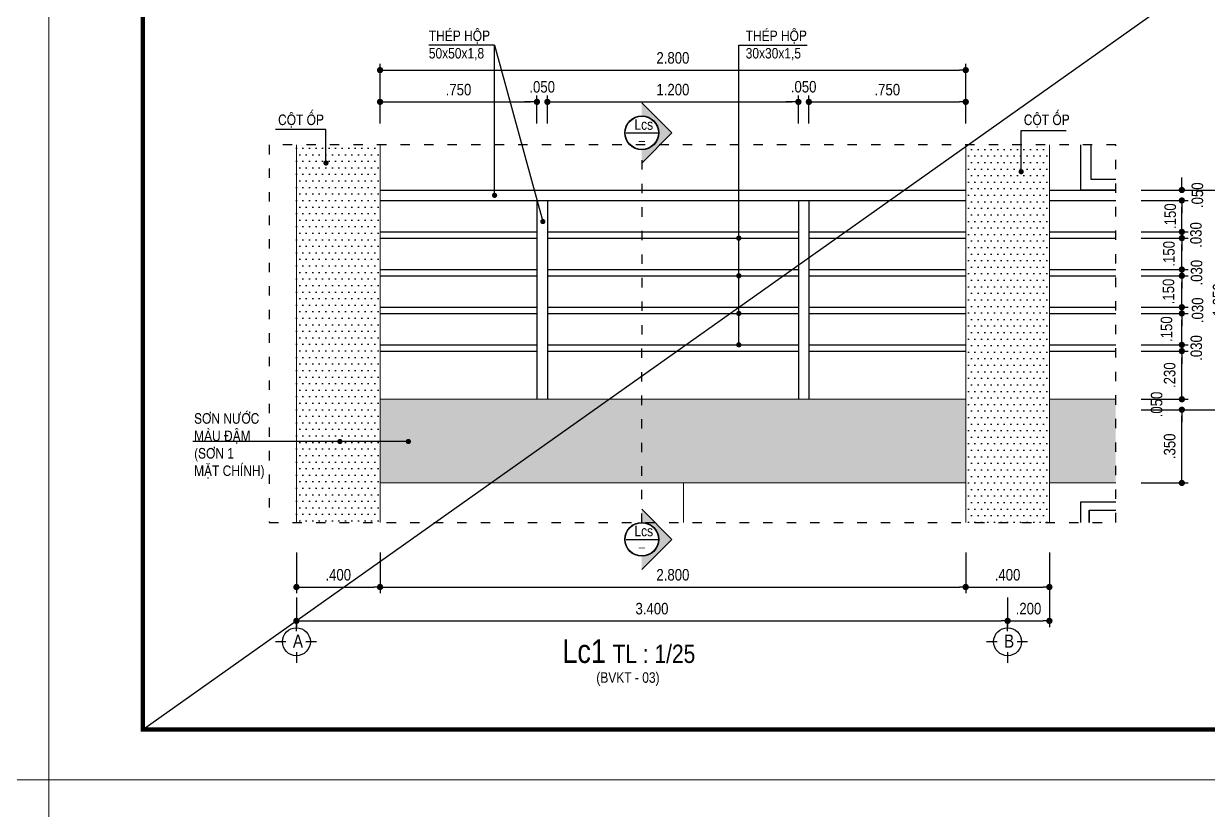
# Model space of a CAD drawing. Header units: millimetres. Extents: x 120 to 288, y 58 to 216.
# Drawn here: x 245.27 to 267.92, y 87.16 to 102.2 of the extents above; entities that cross this region are included whole.
import ezdxf

# ---------------------------------------------------------------- set-up
doc = ezdxf.new("R2010")
doc.units = ezdxf.units.MM
doc.header["$LTSCALE"] = 0.3
doc.header["$MEASUREMENT"] = 0
doc.linetypes.add('ACAD_ISO03W100', pattern=[30, 12, -18])
doc.layers.get('0').update_dxf_attribs({"linetype": 'CONTINUOUS', "lineweight": 13})
doc.layers.get('DEFPOINTS').update_dxf_attribs({"linetype": 'CONTINUOUS', "lineweight": 13})
for name, color, linetype in [('CHU', 3, 'CONTINUOUS'), ('HACTH', 8, 'CONTINUOUS'), ('LAYER 1', 1, 'CONTINUOUS'), ('LAYER 7', 7, 'CONTINUOUS'), ('LAYER1', 1, 'CONTINUOUS'), ('LAYER5', 5, 'CONTINUOUS'), ('LAYER7', 7, 'CONTINUOUS'), ('THAY', 4, 'CONTINUOUS')]:
    doc.layers.add(name, color=color, linetype=linetype)
doc.layers.add('Layer6', color=7, linetype='CONTINUOUS', true_color=0xffe8a3)
doc.styles.add('HELVE-KT', font='vhelvcn.TTF')
doc.dimstyles.new('1-25', dxfattribs={"dimtxt": 0.22, "dimasz": 0.12, "dimexe": 0.12, "dimexo": 0.2, "dimgap": 0.12, "dimtad": 1, "dimdec": 3, "dimlfac": 0.25, "dimzin": 4, "dimdsep": 46, "dimtxsty": 'HELVE-KT', "dimblk1": 'DOT', "dimblk2": 'DOT', "dimsah": 1, "dimcen": 0.18, "dimadec": 3, "dimazin": 0, "dimtfac": 1, "dimtdec": 3, "dimtofl": 0, "dimtmove": 2, "dimatfit": 3, "dimldrblk": 'DOT', "dimfxl": 0, "dimtolj": 1, "dimtzin": 4, "dimarcsym": 0})
pattern_1 = [(0, (487783.45961, -1363276.07608), (0.0625, 0.125), [0, -0.125])]

# ---------------------------------------------------------------- blocks, each defined once
blk = doc.blocks.new('_DOT')
at = {"color": 0, "linetype": 'ByBlock'}
blk.add_line((-0.5, 0), (-1, 0), dxfattribs=at)
at = {"color": 0, "linetype": 'ByBlock', "const_width": 0.5}
blk.add_lwpolyline([(-0.25, 0, 1), (0.25, 0, 1)], format="xyb", close=True, dxfattribs=at)
blk = doc.blocks.new('*D578')
at = {"layer": 'DEFPOINTS', "color": 0, "lineweight": -2, "ltscale": 5}
for p in [(250.484, 91.433), (264.084, 91.433), (264.084, 90.786)]:
    blk.add_point(p, dxfattribs=at)
at = {"layer": 'LAYER 1', "color": 0, "lineweight": -2, "ltscale": 5}
for p, q in [((250.484, 91.233), (250.484, 90.666)), ((264.084, 91.233), (264.084, 90.666)), ((250.604, 90.786), (263.964, 90.786))]:
    blk.add_line(p, q, dxfattribs=at)
at = {"layer": 'LAYER 1', "color": 0, "lineweight": -2, "ltscale": 5, "xscale": 0.12, "yscale": 0.12, "zscale": 0.12, "rotation": 180}
blk.add_blockref('_DOT', (250.484, 90.786), dxfattribs=at)
at = {"layer": 'LAYER 1', "color": 0, "lineweight": -2, "ltscale": 5, "xscale": 0.12, "yscale": 0.12, "zscale": 0.12}
blk.add_blockref('_DOT', (264.084, 90.786), dxfattribs=at)
at = {"layer": 'LAYER 1', "color": 0, "ltscale": 5, "insert": (257.284, 91.019), "char_height": 0.22, "attachment_point": 5, "style": 'HELVE-KT'}
blk.add_mtext('\\A1;3.400', dxfattribs=at)
blk = doc.blocks.new('*D579')
at = {"layer": 'DEFPOINTS', "color": 0, "lineweight": -2, "ltscale": 0.08}
for p in [(250.484, 92.294), (252.084, 92.294), (252.084, 91.433)]:
    blk.add_point(p, dxfattribs=at)
at = {"layer": 'LAYER 1', "color": 0, "lineweight": -2, "ltscale": 0.08}
for p, q in [((250.484, 92.094), (250.484, 91.313)), ((252.084, 92.094), (252.084, 91.313)), ((250.604, 91.433), (251.964, 91.433))]:
    blk.add_line(p, q, dxfattribs=at)
at = {"layer": 'LAYER 1', "color": 0, "lineweight": -2, "ltscale": 0.08, "xscale": 0.12, "yscale": 0.12, "zscale": 0.12, "rotation": 180}
blk.add_blockref('_DOT', (250.484, 91.433), dxfattribs=at)
at = {"layer": 'LAYER 1', "color": 0, "lineweight": -2, "ltscale": 0.08, "xscale": 0.12, "yscale": 0.12, "zscale": 0.12}
blk.add_blockref('_DOT', (252.084, 91.433), dxfattribs=at)
at = {"layer": 'LAYER 1', "color": 0, "lineweight": -2, "ltscale": 0.08, "insert": (251.284, 91.666), "char_height": 0.22, "attachment_point": 5, "style": 'HELVE-KT'}
blk.add_mtext('\\A1;.400', dxfattribs=at)
blk = doc.blocks.new('*D580')
at = {"layer": 'DEFPOINTS', "color": 0, "lineweight": -2, "ltscale": 0.08}
for p in [(252.084, 92.294), (263.284, 92.294), (263.284, 91.433)]:
    blk.add_point(p, dxfattribs=at)
at = {"layer": 'LAYER 1', "color": 0, "lineweight": -2, "ltscale": 0.08}
for p, q in [((252.084, 92.094), (252.084, 91.313)), ((263.284, 92.094), (263.284, 91.313)), ((252.204, 91.433), (263.164, 91.433))]:
    blk.add_line(p, q, dxfattribs=at)
at = {"layer": 'LAYER 1', "color": 0, "lineweight": -2, "ltscale": 0.08, "xscale": 0.12, "yscale": 0.12, "zscale": 0.12, "rotation": 180}
blk.add_blockref('_DOT', (252.084, 91.433), dxfattribs=at)
at = {"layer": 'LAYER 1', "color": 0, "lineweight": -2, "ltscale": 0.08, "xscale": 0.12, "yscale": 0.12, "zscale": 0.12}
blk.add_blockref('_DOT', (263.284, 91.433), dxfattribs=at)
at = {"layer": 'LAYER 1', "color": 0, "lineweight": -2, "ltscale": 0.08, "insert": (257.684, 91.666), "char_height": 0.22, "attachment_point": 5, "style": 'HELVE-KT'}
blk.add_mtext('\\A1;2.800', dxfattribs=at)
blk = doc.blocks.new('*D581')
at = {"layer": 'DEFPOINTS', "color": 0, "lineweight": -2, "ltscale": 0.08}
for p in [(263.284, 92.294), (264.884, 92.294), (264.884, 91.433)]:
    blk.add_point(p, dxfattribs=at)
at = {"layer": 'LAYER 1', "color": 0, "lineweight": -2, "ltscale": 0.08}
for p, q in [((263.284, 92.094), (263.284, 91.313)), ((264.884, 92.094), (264.884, 91.313)), ((263.404, 91.433), (264.764, 91.433))]:
    blk.add_line(p, q, dxfattribs=at)
at = {"layer": 'LAYER 1', "color": 0, "lineweight": -2, "ltscale": 0.08, "xscale": 0.12, "yscale": 0.12, "zscale": 0.12, "rotation": 180}
blk.add_blockref('_DOT', (263.284, 91.433), dxfattribs=at)
at = {"layer": 'LAYER 1', "color": 0, "lineweight": -2, "ltscale": 0.08, "xscale": 0.12, "yscale": 0.12, "zscale": 0.12}
blk.add_blockref('_DOT', (264.884, 91.433), dxfattribs=at)
at = {"layer": 'LAYER 1', "color": 0, "lineweight": -2, "ltscale": 0.08, "insert": (264.084, 91.666), "char_height": 0.22, "attachment_point": 5, "style": 'HELVE-KT'}
blk.add_mtext('\\A1;.400', dxfattribs=at)
blk = doc.blocks.new('*D582')
at = {"layer": 'DEFPOINTS', "color": 0, "lineweight": -2, "ltscale": 0.08}
for p in [(264.884, 91.559), (264.084, 91.433), (264.884, 90.786)]:
    blk.add_point(p, dxfattribs=at)
at = {"layer": 'LAYER 1', "color": 0, "lineweight": -2, "ltscale": 0.08}
for p, q in [((264.884, 91.359), (264.884, 90.666)), ((264.084, 91.233), (264.084, 90.666)), ((264.204, 90.786), (264.764, 90.786))]:
    blk.add_line(p, q, dxfattribs=at)
at = {"layer": 'LAYER 1', "color": 0, "lineweight": -2, "ltscale": 0.08, "xscale": 0.12, "yscale": 0.12, "zscale": 0.12, "rotation": 180}
blk.add_blockref('_DOT', (264.084, 90.786), dxfattribs=at)
at = {"layer": 'LAYER 1', "color": 0, "lineweight": -2, "ltscale": 0.08, "xscale": 0.12, "yscale": 0.12, "zscale": 0.12}
blk.add_blockref('_DOT', (264.884, 90.786), dxfattribs=at)
at = {"layer": 'LAYER 1', "color": 0, "lineweight": -2, "ltscale": 0.08, "insert": (264.484, 91.019), "char_height": 0.22, "attachment_point": 5, "style": 'HELVE-KT'}
blk.add_mtext('\\A1;.200', dxfattribs=at)
blk = doc.blocks.new('*D583')
at = {"layer": 'DEFPOINTS', "color": 0, "lineweight": -2, "ltscale": 0.08}
for p in [(255.084, 100.708), (252.084, 100.093), (255.084, 100.093)]:
    blk.add_point(p, dxfattribs=at)
at = {"layer": 'LAYER 1', "color": 0, "lineweight": -2, "ltscale": 0.08}
for p, q in [((252.084, 100.293), (252.084, 100.828)), ((255.084, 100.293), (255.084, 100.828)), ((252.204, 100.708), (254.964, 100.708))]:
    blk.add_line(p, q, dxfattribs=at)
at = {"layer": 'LAYER 1', "color": 0, "lineweight": -2, "ltscale": 0.08, "xscale": 0.12, "yscale": 0.12, "zscale": 0.12, "rotation": 180}
blk.add_blockref('_DOT', (252.084, 100.708), dxfattribs=at)
at = {"layer": 'LAYER 1', "color": 0, "lineweight": -2, "ltscale": 0.08, "xscale": 0.12, "yscale": 0.12, "zscale": 0.12}
blk.add_blockref('_DOT', (255.084, 100.708), dxfattribs=at)
at = {"layer": 'LAYER 1', "color": 0, "lineweight": -2, "ltscale": 0.08, "insert": (253.584, 100.941), "char_height": 0.22, "attachment_point": 5, "style": 'HELVE-KT'}
blk.add_mtext('\\A1;.750', dxfattribs=at)
blk = doc.blocks.new('*D584')
at = {"layer": 'DEFPOINTS', "color": 0, "lineweight": -2, "ltscale": 0.08}
for p in [(255.284, 100.708), (255.084, 100.093), (255.284, 100.093)]:
    blk.add_point(p, dxfattribs=at)
at = {"layer": 'LAYER 1', "color": 0, "lineweight": -2, "ltscale": 0.08}
for p, q in [((255.084, 100.293), (255.084, 100.828)), ((255.284, 100.293), (255.284, 100.828)), ((254.964, 100.708), (254.844, 100.708)), ((255.404, 100.708), (255.524, 100.708))]:
    blk.add_line(p, q, dxfattribs=at)
at = {"layer": 'LAYER 1', "color": 0, "lineweight": -2, "ltscale": 0.08, "xscale": 0.12, "yscale": 0.12, "zscale": 0.12}
blk.add_blockref('_DOT', (255.084, 100.708), dxfattribs=at)
at = {"layer": 'LAYER 1', "color": 0, "lineweight": -2, "ltscale": 0.08, "xscale": 0.12, "yscale": 0.12, "zscale": 0.12, "rotation": 180}
blk.add_blockref('_DOT', (255.284, 100.708), dxfattribs=at)
at = {"layer": 'LAYER 1', "color": 0, "lineweight": -2, "ltscale": 0.08, "insert": (255.184, 100.994), "char_height": 0.22, "attachment_point": 5, "style": 'HELVE-KT'}
blk.add_mtext('\\A1;.050', dxfattribs=at)
blk = doc.blocks.new('*D585')
at = {"layer": 'DEFPOINTS', "color": 0, "lineweight": -2, "ltscale": 0.08}
for p in [(260.084, 100.708), (255.284, 100.093), (260.084, 100.093)]:
    blk.add_point(p, dxfattribs=at)
at = {"layer": 'LAYER 1', "color": 0, "lineweight": -2, "ltscale": 0.08}
for p, q in [((255.284, 100.293), (255.284, 100.828)), ((260.084, 100.293), (260.084, 100.828)), ((255.404, 100.708), (259.964, 100.708))]:
    blk.add_line(p, q, dxfattribs=at)
at = {"layer": 'LAYER 1', "color": 0, "lineweight": -2, "ltscale": 0.08, "xscale": 0.12, "yscale": 0.12, "zscale": 0.12, "rotation": 180}
blk.add_blockref('_DOT', (255.284, 100.708), dxfattribs=at)
at = {"layer": 'LAYER 1', "color": 0, "lineweight": -2, "ltscale": 0.08, "xscale": 0.12, "yscale": 0.12, "zscale": 0.12}
blk.add_blockref('_DOT', (260.084, 100.708), dxfattribs=at)
at = {"layer": 'LAYER 1', "color": 0, "lineweight": -2, "ltscale": 0.08, "insert": (257.684, 100.941), "char_height": 0.22, "attachment_point": 5, "style": 'HELVE-KT'}
blk.add_mtext('\\A1;1.200', dxfattribs=at)
blk = doc.blocks.new('*D586')
at = {"layer": 'DEFPOINTS', "color": 0, "lineweight": -2, "ltscale": 0.08}
for p in [(260.284, 100.708), (260.084, 100.093), (260.284, 100.093)]:
    blk.add_point(p, dxfattribs=at)
at = {"layer": 'LAYER 1', "color": 0, "lineweight": -2, "ltscale": 0.08}
for p, q in [((260.084, 100.293), (260.084, 100.828)), ((260.284, 100.293), (260.284, 100.828)), ((259.964, 100.708), (259.844, 100.708)), ((260.404, 100.708), (260.524, 100.708))]:
    blk.add_line(p, q, dxfattribs=at)
at = {"layer": 'LAYER 1', "color": 0, "lineweight": -2, "ltscale": 0.08, "xscale": 0.12, "yscale": 0.12, "zscale": 0.12}
blk.add_blockref('_DOT', (260.084, 100.708), dxfattribs=at)
at = {"layer": 'LAYER 1', "color": 0, "lineweight": -2, "ltscale": 0.08, "xscale": 0.12, "yscale": 0.12, "zscale": 0.12, "rotation": 180}
blk.add_blockref('_DOT', (260.284, 100.708), dxfattribs=at)
at = {"layer": 'LAYER 1', "color": 0, "lineweight": -2, "ltscale": 0.08, "insert": (260.184, 100.996), "char_height": 0.22, "attachment_point": 5, "style": 'HELVE-KT'}
blk.add_mtext('\\A1;.050', dxfattribs=at)
blk = doc.blocks.new('*D587')
at = {"layer": 'DEFPOINTS', "color": 0, "lineweight": -2, "ltscale": 0.08}
for p in [(263.284, 100.708), (260.284, 100.093), (263.284, 100.093)]:
    blk.add_point(p, dxfattribs=at)
at = {"layer": 'LAYER 1', "color": 0, "lineweight": -2, "ltscale": 0.08}
for p, q in [((260.284, 100.293), (260.284, 100.828)), ((263.284, 100.293), (263.284, 100.828)), ((260.404, 100.708), (263.164, 100.708))]:
    blk.add_line(p, q, dxfattribs=at)
at = {"layer": 'LAYER 1', "color": 0, "lineweight": -2, "ltscale": 0.08, "xscale": 0.12, "yscale": 0.12, "zscale": 0.12, "rotation": 180}
blk.add_blockref('_DOT', (260.284, 100.708), dxfattribs=at)
at = {"layer": 'LAYER 1', "color": 0, "lineweight": -2, "ltscale": 0.08, "xscale": 0.12, "yscale": 0.12, "zscale": 0.12}
blk.add_blockref('_DOT', (263.284, 100.708), dxfattribs=at)
at = {"layer": 'LAYER 1', "color": 0, "lineweight": -2, "ltscale": 0.08, "insert": (261.784, 100.941), "char_height": 0.22, "attachment_point": 5, "style": 'HELVE-KT'}
blk.add_mtext('\\A1;.750', dxfattribs=at)
blk = doc.blocks.new('*D588')
at = {"layer": 'DEFPOINTS', "color": 0, "lineweight": -2, "ltscale": 0.08}
for p in [(263.284, 101.315), (252.084, 100.093), (263.284, 100.093)]:
    blk.add_point(p, dxfattribs=at)
at = {"layer": 'LAYER 1', "color": 0, "lineweight": -2, "ltscale": 0.08}
for p, q in [((252.084, 100.293), (252.084, 101.435)), ((252.204, 101.315), (263.164, 101.315)), ((263.284, 100.293), (263.284, 101.435))]:
    blk.add_line(p, q, dxfattribs=at)
at = {"layer": 'LAYER 1', "color": 0, "lineweight": -2, "ltscale": 0.08, "xscale": 0.12, "yscale": 0.12, "zscale": 0.12, "rotation": 180}
blk.add_blockref('_DOT', (252.084, 101.315), dxfattribs=at)
at = {"layer": 'LAYER 1', "color": 0, "lineweight": -2, "ltscale": 0.08, "xscale": 0.12, "yscale": 0.12, "zscale": 0.12}
blk.add_blockref('_DOT', (263.284, 101.315), dxfattribs=at)
at = {"layer": 'LAYER 1', "color": 0, "lineweight": -2, "ltscale": 0.08, "insert": (257.684, 101.548), "char_height": 0.22, "attachment_point": 5, "style": 'HELVE-KT'}
blk.add_mtext('\\A1;2.800', dxfattribs=at)
blk = doc.blocks.new('*D589')
at = {"layer": 'DEFPOINTS', "color": 0, "lineweight": -2, "ltscale": 0.08}
for p in [(266.441, 94.823), (267.417, 94.823), (266.441, 93.423)]:
    blk.add_point(p, dxfattribs=at)
at = {"layer": 'LAYER 1', "color": 0, "lineweight": -2, "ltscale": 0.08}
for p, q in [((266.641, 94.823), (267.537, 94.823)), ((267.417, 93.543), (267.417, 94.703)), ((266.641, 93.423), (267.537, 93.423))]:
    blk.add_line(p, q, dxfattribs=at)
at = {"layer": 'LAYER 1', "color": 0, "lineweight": -2, "ltscale": 0.08, "xscale": 0.12, "yscale": 0.12, "zscale": 0.12}
for p, rotation in [((267.417, 94.823), 90), ((267.417, 93.423), 270)]:
    blk.add_blockref('_DOT', p, dxfattribs=dict(at, rotation=rotation))
at = {"layer": 'LAYER 1', "color": 0, "lineweight": -2, "ltscale": 0.08, "insert": (267.185, 94.123), "char_height": 0.22, "attachment_point": 5, "rotation": 90, "style": 'HELVE-KT'}
blk.add_mtext('\\A1;.350', dxfattribs=at)
blk = doc.blocks.new('*D590')
at = {"layer": 'DEFPOINTS', "color": 0, "lineweight": -2, "ltscale": 0.08}
for p in [(266.441, 95.943), (267.417, 95.943), (266.441, 95.023)]:
    blk.add_point(p, dxfattribs=at)
at = {"layer": 'LAYER 1', "color": 0, "lineweight": -2, "ltscale": 0.08}
for p, q in [((266.641, 95.943), (267.537, 95.943)), ((267.417, 95.143), (267.417, 95.823)), ((266.641, 95.023), (267.537, 95.023))]:
    blk.add_line(p, q, dxfattribs=at)
at = {"layer": 'LAYER 1', "color": 0, "lineweight": -2, "ltscale": 0.08, "xscale": 0.12, "yscale": 0.12, "zscale": 0.12}
for p, rotation in [((267.417, 95.943), 90), ((267.417, 95.023), 270)]:
    blk.add_blockref('_DOT', p, dxfattribs=dict(at, rotation=rotation))
at = {"layer": 'LAYER 1', "color": 0, "lineweight": -2, "ltscale": 0.08, "insert": (267.185, 95.483), "char_height": 0.22, "attachment_point": 5, "rotation": 90, "style": 'HELVE-KT'}
blk.add_mtext('\\A1;.230', dxfattribs=at)
blk = doc.blocks.new('*D591')
at = {"layer": 'DEFPOINTS', "color": 0, "lineweight": -2, "ltscale": 0.08}
for p in [(266.441, 96.063), (267.417, 96.063), (266.441, 95.943)]:
    blk.add_point(p, dxfattribs=at)
at = {"layer": 'LAYER 1', "color": 0, "lineweight": -2, "ltscale": 0.08}
for p, q in [((267.417, 96.183), (267.417, 96.303)), ((266.641, 96.063), (267.537, 96.063)), ((266.641, 95.943), (267.537, 95.943)), ((267.417, 95.823), (267.417, 95.703))]:
    blk.add_line(p, q, dxfattribs=at)
at = {"layer": 'LAYER 1', "color": 0, "lineweight": -2, "ltscale": 0.08, "xscale": 0.12, "yscale": 0.12, "zscale": 0.12}
for p, rotation in [((267.417, 96.063), 270), ((267.417, 95.943), 90)]:
    blk.add_blockref('_DOT', p, dxfattribs=dict(at, rotation=rotation))
at = {"layer": 'LAYER 1', "color": 0, "lineweight": -2, "ltscale": 0.08, "insert": (267.694, 96.003), "char_height": 0.22, "attachment_point": 5, "rotation": 90, "style": 'HELVE-KT'}
blk.add_mtext('\\A1;.030', dxfattribs=at)
blk = doc.blocks.new('*D592')
at = {"layer": 'DEFPOINTS', "color": 0, "lineweight": -2, "ltscale": 0.08}
for p in [(266.441, 96.663), (267.417, 96.663), (266.441, 96.063)]:
    blk.add_point(p, dxfattribs=at)
at = {"layer": 'LAYER 1', "color": 0, "lineweight": -2, "ltscale": 0.08}
for p, q in [((266.641, 96.663), (267.537, 96.663)), ((267.417, 96.183), (267.417, 96.543)), ((266.641, 96.063), (267.537, 96.063))]:
    blk.add_line(p, q, dxfattribs=at)
at = {"layer": 'LAYER 1', "color": 0, "lineweight": -2, "ltscale": 0.08, "xscale": 0.12, "yscale": 0.12, "zscale": 0.12}
for p, rotation in [((267.417, 96.663), 90), ((267.417, 96.063), 270)]:
    blk.add_blockref('_DOT', p, dxfattribs=dict(at, rotation=rotation))
at = {"layer": 'LAYER 1', "color": 0, "lineweight": -2, "ltscale": 0.08, "insert": (267.125, 96.363), "char_height": 0.22, "attachment_point": 5, "rotation": 90, "style": 'HELVE-KT'}
blk.add_mtext('\\A1;.150', dxfattribs=at)
blk = doc.blocks.new('*D593')
at = {"layer": 'DEFPOINTS', "color": 0, "lineweight": -2, "ltscale": 0.08}
for p in [(266.441, 96.783), (267.417, 96.783), (266.441, 96.663)]:
    blk.add_point(p, dxfattribs=at)
at = {"layer": 'LAYER 1', "color": 0, "lineweight": -2, "ltscale": 0.08}
for p, q in [((267.417, 96.903), (267.417, 97.023)), ((266.641, 96.783), (267.537, 96.783)), ((266.641, 96.663), (267.537, 96.663)), ((267.417, 96.543), (267.417, 96.423))]:
    blk.add_line(p, q, dxfattribs=at)
at = {"layer": 'LAYER 1', "color": 0, "lineweight": -2, "ltscale": 0.08, "xscale": 0.12, "yscale": 0.12, "zscale": 0.12}
for p, rotation in [((267.417, 96.783), 270), ((267.417, 96.663), 90)]:
    blk.add_blockref('_DOT', p, dxfattribs=dict(at, rotation=rotation))
at = {"layer": 'LAYER 1', "color": 0, "lineweight": -2, "ltscale": 0.08, "insert": (267.719, 96.723), "char_height": 0.22, "attachment_point": 5, "rotation": 90, "style": 'HELVE-KT'}
blk.add_mtext('\\A1;.030', dxfattribs=at)
blk = doc.blocks.new('*D594')
at = {"layer": 'DEFPOINTS', "color": 0, "lineweight": -2, "ltscale": 0.08}
for p in [(266.441, 97.383), (267.417, 97.383), (266.441, 96.783)]:
    blk.add_point(p, dxfattribs=at)
at = {"layer": 'LAYER 1', "color": 0, "lineweight": -2, "ltscale": 0.08}
for p, q in [((266.641, 97.383), (267.537, 97.383)), ((267.417, 96.903), (267.417, 97.263)), ((266.641, 96.783), (267.537, 96.783))]:
    blk.add_line(p, q, dxfattribs=at)
at = {"layer": 'LAYER 1', "color": 0, "lineweight": -2, "ltscale": 0.08, "xscale": 0.12, "yscale": 0.12, "zscale": 0.12}
for p, rotation in [((267.417, 97.383), 90), ((267.417, 96.783), 270)]:
    blk.add_blockref('_DOT', p, dxfattribs=dict(at, rotation=rotation))
at = {"layer": 'LAYER 1', "color": 0, "lineweight": -2, "ltscale": 0.08, "insert": (267.162, 97.083), "char_height": 0.22, "attachment_point": 5, "rotation": 90, "style": 'HELVE-KT'}
blk.add_mtext('\\A1;.150', dxfattribs=at)
blk = doc.blocks.new('*D595')
at = {"layer": 'DEFPOINTS', "color": 0, "lineweight": -2, "ltscale": 0.08}
for p in [(266.441, 97.503), (267.417, 97.503), (266.441, 97.383)]:
    blk.add_point(p, dxfattribs=at)
at = {"layer": 'LAYER 1', "color": 0, "lineweight": -2, "ltscale": 0.08}
for p, q in [((267.417, 97.623), (267.417, 97.743)), ((266.641, 97.503), (267.537, 97.503)), ((266.641, 97.383), (267.537, 97.383)), ((267.417, 97.263), (267.417, 97.143))]:
    blk.add_line(p, q, dxfattribs=at)
at = {"layer": 'LAYER 1', "color": 0, "lineweight": -2, "ltscale": 0.08, "xscale": 0.12, "yscale": 0.12, "zscale": 0.12}
for p, rotation in [((267.417, 97.503), 270), ((267.417, 97.383), 90)]:
    blk.add_blockref('_DOT', p, dxfattribs=dict(at, rotation=rotation))
at = {"layer": 'LAYER 1', "color": 0, "lineweight": -2, "ltscale": 0.08, "insert": (267.7, 97.443), "char_height": 0.22, "attachment_point": 5, "rotation": 90, "style": 'HELVE-KT'}
blk.add_mtext('\\A1;.030', dxfattribs=at)
blk = doc.blocks.new('*D596')
at = {"layer": 'DEFPOINTS', "color": 0, "lineweight": -2, "ltscale": 0.08}
for p in [(266.441, 98.103), (267.417, 98.103), (266.441, 97.503)]:
    blk.add_point(p, dxfattribs=at)
at = {"layer": 'LAYER 1', "color": 0, "lineweight": -2, "ltscale": 0.08}
for p, q in [((266.641, 98.103), (267.537, 98.103)), ((267.417, 97.623), (267.417, 97.983)), ((266.641, 97.503), (267.537, 97.503))]:
    blk.add_line(p, q, dxfattribs=at)
at = {"layer": 'LAYER 1', "color": 0, "lineweight": -2, "ltscale": 0.08, "xscale": 0.12, "yscale": 0.12, "zscale": 0.12}
for p, rotation in [((267.417, 98.103), 90), ((267.417, 97.503), 270)]:
    blk.add_blockref('_DOT', p, dxfattribs=dict(at, rotation=rotation))
at = {"layer": 'LAYER 1', "color": 0, "lineweight": -2, "ltscale": 0.08, "insert": (267.171, 97.803), "char_height": 0.22, "attachment_point": 5, "rotation": 90, "style": 'HELVE-KT'}
blk.add_mtext('\\A1;.150', dxfattribs=at)
blk = doc.blocks.new('*D597')
at = {"layer": 'DEFPOINTS', "color": 0, "lineweight": -2, "ltscale": 0.08}
for p in [(266.441, 98.223), (266.441, 98.103), (267.417, 98.223)]:
    blk.add_point(p, dxfattribs=at)
at = {"layer": 'LAYER 1', "color": 0, "lineweight": -2, "ltscale": 0.08}
for p, q in [((267.417, 98.343), (267.417, 98.463)), ((266.641, 98.223), (267.537, 98.223)), ((266.641, 98.103), (267.537, 98.103)), ((267.417, 97.983), (267.417, 97.863))]:
    blk.add_line(p, q, dxfattribs=at)
at = {"layer": 'LAYER 1', "color": 0, "lineweight": -2, "ltscale": 0.08, "xscale": 0.12, "yscale": 0.12, "zscale": 0.12}
for p, rotation in [((267.417, 98.223), 270), ((267.417, 98.103), 90)]:
    blk.add_blockref('_DOT', p, dxfattribs=dict(at, rotation=rotation))
at = {"layer": 'LAYER 1', "color": 0, "lineweight": -2, "ltscale": 0.08, "insert": (267.687, 98.163), "char_height": 0.22, "attachment_point": 5, "rotation": 90, "style": 'HELVE-KT'}
blk.add_mtext('\\A1;.030', dxfattribs=at)
blk = doc.blocks.new('*D598')
at = {"layer": 'DEFPOINTS', "color": 0, "lineweight": -2, "ltscale": 0.08}
for p in [(266.441, 98.823), (267.417, 98.823), (266.441, 98.223)]:
    blk.add_point(p, dxfattribs=at)
at = {"layer": 'LAYER 1', "color": 0, "lineweight": -2, "ltscale": 0.08}
for p, q in [((266.641, 98.823), (267.537, 98.823)), ((267.417, 98.343), (267.417, 98.703)), ((266.641, 98.223), (267.537, 98.223))]:
    blk.add_line(p, q, dxfattribs=at)
at = {"layer": 'LAYER 1', "color": 0, "lineweight": -2, "ltscale": 0.08, "xscale": 0.12, "yscale": 0.12, "zscale": 0.12}
for p, rotation in [((267.417, 98.823), 90), ((267.417, 98.223), 270)]:
    blk.add_blockref('_DOT', p, dxfattribs=dict(at, rotation=rotation))
at = {"layer": 'LAYER 1', "color": 0, "lineweight": -2, "ltscale": 0.08, "insert": (267.196, 98.523), "char_height": 0.22, "attachment_point": 5, "rotation": 90, "style": 'HELVE-KT'}
blk.add_mtext('\\A1;.150', dxfattribs=at)
blk = doc.blocks.new('*D599')
at = {"layer": 'DEFPOINTS', "color": 0, "lineweight": -2, "ltscale": 0.08}
for p in [(266.441, 99.023), (267.417, 99.023), (266.441, 98.823)]:
    blk.add_point(p, dxfattribs=at)
at = {"layer": 'LAYER 1', "color": 0, "lineweight": -2, "ltscale": 0.08}
for p, q in [((267.417, 99.143), (267.417, 99.263)), ((266.641, 99.023), (267.537, 99.023)), ((266.641, 98.823), (267.537, 98.823)), ((267.417, 98.703), (267.417, 98.583))]:
    blk.add_line(p, q, dxfattribs=at)
at = {"layer": 'LAYER 1', "color": 0, "lineweight": -2, "ltscale": 0.08, "xscale": 0.12, "yscale": 0.12, "zscale": 0.12}
for p, rotation in [((267.417, 99.023), 270), ((267.417, 98.823), 90)]:
    blk.add_blockref('_DOT', p, dxfattribs=dict(at, rotation=rotation))
at = {"layer": 'LAYER 1', "color": 0, "lineweight": -2, "ltscale": 0.08, "insert": (267.715, 98.923), "char_height": 0.22, "attachment_point": 5, "rotation": 90, "style": 'HELVE-KT'}
blk.add_mtext('\\A1;.050', dxfattribs=at)
blk = doc.blocks.new('*D600')
at = {"layer": 'DEFPOINTS', "color": 0, "lineweight": -2, "ltscale": 0.08}
for p in [(266.441, 99.023), (268.353, 99.023), (266.441, 94.823)]:
    blk.add_point(p, dxfattribs=at)
at = {"layer": 'LAYER 1', "color": 0, "lineweight": -2, "ltscale": 0.08}
for p, q in [((266.641, 99.023), (268.473, 99.023)), ((268.353, 94.943), (268.353, 98.903)), ((266.641, 94.823), (268.473, 94.823))]:
    blk.add_line(p, q, dxfattribs=at)
at = {"layer": 'LAYER 1', "color": 0, "lineweight": -2, "ltscale": 0.08, "xscale": 0.12, "yscale": 0.12, "zscale": 0.12}
for p, rotation in [((268.353, 99.023), 90), ((268.353, 94.823), 270)]:
    blk.add_blockref('_DOT', p, dxfattribs=dict(at, rotation=rotation))
at = {"layer": 'LAYER 1', "color": 0, "lineweight": -2, "ltscale": 0.08, "insert": (268.121, 96.923), "char_height": 0.22, "attachment_point": 5, "rotation": 90, "style": 'HELVE-KT'}
blk.add_mtext('\\A1;1.050', dxfattribs=at)
blk = doc.blocks.new('*D626')
at = {"layer": 'DEFPOINTS', "color": 0, "lineweight": -2, "ltscale": 0.08}
for p in [(266.441, 95.023), (267.417, 95.023), (266.441, 94.823)]:
    blk.add_point(p, dxfattribs=at)
at = {"layer": 'LAYER 1', "color": 0, "lineweight": -2, "ltscale": 0.08}
for p, q in [((267.417, 95.143), (267.417, 95.263)), ((266.641, 95.023), (267.537, 95.023)), ((266.641, 94.823), (267.537, 94.823)), ((267.417, 94.703), (267.417, 94.583))]:
    blk.add_line(p, q, dxfattribs=at)
at = {"layer": 'LAYER 1', "color": 0, "lineweight": -2, "ltscale": 0.08, "xscale": 0.12, "yscale": 0.12, "zscale": 0.12}
for p, rotation in [((267.417, 95.023), 270), ((267.417, 94.823), 90)]:
    blk.add_blockref('_DOT', p, dxfattribs=dict(at, rotation=rotation))
at = {"layer": 'LAYER 1', "color": 0, "lineweight": -2, "ltscale": 0.08, "insert": (266.935, 94.923), "char_height": 0.22, "attachment_point": 5, "rotation": 90, "style": 'HELVE-KT'}
blk.add_mtext('\\A1;.050', dxfattribs=at)

msp = doc.modelspace()

# ---------------------------------------------------------------- hatches: boundary and pattern name
at = {"layer": 'Layer6', "ltscale": 5}
h = msp.add_hatch(dxfattribs=at)
h.set_pattern_fill('DOTS', color=256, scale=2, style=0)
h.set_pattern_definition([(0, (250.48393, 78.82294), (0.0625, 0.125), [0, -0.125])])
h.paths.add_polyline_path([(250.48393, 92.66873), (252.08393, 92.66873), (252.08393, 99.88393), (250.48393, 99.88393)])
h = msp.add_hatch(dxfattribs=at)
h.set_pattern_fill('DOTS', color=256, scale=2, style=0)
h.set_pattern_definition(pattern_1)
h.paths.add_polyline_path([(264.88393, 99.88393), (263.28393, 99.88393), (263.28393, 92.66873), (264.88393, 92.66873)])
h = msp.add_hatch(dxfattribs=at)
h.set_pattern_fill('DOTS', color=256, scale=2, style=0)
h.set_pattern_definition(pattern_1)
h.paths.add_polyline_path([(263.28393, 93.42294), (263.28393, 95.02294), (252.08393, 95.02294), (252.08393, 93.42294)])
h.paths.add_polyline_path([(266.15448, 93.42294), (266.15448, 95.02294), (264.88393, 95.02294), (264.88393, 93.42294)])
at = {"layer": 'THAY', "linetype": 'Continuous', "ltscale": 1000}
for points in [[(257.08847, 99.53891), (257.08847, 99.79125, 1), (257.08847, 100.43973), (257.08847, 100.69206), (257.66504, 100.11549)], [(257.08847, 91.76791), (257.08847, 92.02025, 1), (257.08847, 92.66873), (257.08847, 92.92106), (257.66504, 92.34449)]]:
    msp.add_hatch(color=256, dxfattribs=at).paths.add_polyline_path(points)

# ---------------------------------------------------------------- linework, layer by layer
at = {"ltscale": 5}
for p, q in [((250.48393, 99.88393), (250.48393, 92.66873)), ((252.08393, 99.88393), (252.08393, 92.66873)), ((263.28393, 99.88393), (263.28393, 92.66873)), ((264.88393, 99.88393), (264.88393, 92.66873)), ((252.08393, 95.02294), (263.28393, 95.02294)), ((264.88393, 95.02294), (266.15448, 95.02294)), ((252.08393, 93.42294), (263.28393, 93.42294)), ((257.88393, 93.42294), (257.88393, 92.66873)), ((264.88393, 93.42294), (266.15448, 93.42294))]:
    msp.add_line(p, q, dxfattribs=at)
at = {"layer": 'CHU'}
for points in [[(250.48393, 90.58628), (250.48393, 90.78628)], [(264.08393, 90.58628), (264.08393, 90.78628)], [(250.28393, 90.38628), (250.08393, 90.38628)], [(250.48393, 90.18628), (250.48393, 89.98628)], [(250.86726, 90.38628), (250.66726, 90.38628)], [(263.88393, 90.38628), (263.68393, 90.38628)], [(264.08393, 90.18628), (264.08393, 89.98628)], [(264.46726, 90.38628), (264.26726, 90.38628)]]:
    msp.add_lwpolyline(points, dxfattribs=at)
for centre in [(250.48393, 90.38628), (264.08393, 90.38628)]:
    msp.add_circle(centre, 0.26667, dxfattribs=at)
at = {"layer": 'DEFPOINTS', "linetype": 'Continuous', "ltscale": 0.08}
for points in [[(203.74885, 87.74536), (245.74885, 87.74536), (245.74885, 117.44536), (203.74885, 117.44536)], [(245.74885, 87.74536), (287.74885, 87.74536), (287.74885, 117.44536), (245.74885, 117.44536)], [(203.74885, 58.04536), (245.74885, 58.04536), (245.74885, 87.74536), (203.74885, 87.74536)]]:
    msp.add_lwpolyline(points, close=True, dxfattribs=at)
at = {"layer": 'DEFPOINTS', "linetype": 'Continuous'}
msp.add_lwpolyline([(245.74885, 58.04536), (287.74885, 58.04536), (287.74885, 87.74536), (245.74885, 87.74536)], close=True, dxfattribs=at)
at = {"layer": 'HACTH', "lineweight": -2, "ltscale": 0.08}
for points in [[(254.27364, 98.92203), (254.27364, 101.79237), (253.01683, 101.79237)], [(254.27364, 101.79237), (255.19625, 98.4202)], [(258.94468, 96.06294), (258.94468, 101.79237), (260.25158, 101.79237)], [(251.05003, 99.53907), (251.05003, 100.17842), (250.08353, 100.17842)], [(264.34488, 99.37243), (264.34488, 100.1582), (265.20769, 100.1582)], [(252.62592, 94.21561), (248.50646, 94.21561)]]:
    msp.add_lwpolyline(points, dxfattribs=at)
at = {"layer": 'LAYER 1', "lineweight": -2, "ltscale": 0.08}
msp.add_lwpolyline([(247.54885, 88.70791), (286.74885, 116.48282)], dxfattribs=at)
at = {"layer": 'LAYER 1', "linetype": 'ACAD_ISO03W100', "ltscale": 0.05}
msp.add_lwpolyline([(257.08847, 92.66201), (257.09805, 99.79811)], dxfattribs=at)
at = {"layer": 'LAYER 1', "lineweight": -2, "ltscale": 0.08, "const_width": 0.05}
for points in [[(251.02503, 99.53907, 1), (251.07503, 99.53907, 1)], [(264.31988, 99.37243, 1), (264.36988, 99.37243, 1)], [(254.24864, 98.92203, 1), (254.29864, 98.92203, 1)], [(255.17125, 98.4202, 1), (255.22125, 98.4202, 1)], [(258.91968, 98.10294, 1), (258.96968, 98.10294, 1)], [(258.91968, 97.38294, 1), (258.96968, 97.38294, 1)], [(258.91968, 96.66294, 1), (258.96968, 96.66294, 1)], [(258.91968, 96.06294, 1), (258.96968, 96.06294, 1)], [(251.29068, 94.21561, 1), (251.34068, 94.21561, 1)], [(252.60092, 94.21561, 1), (252.65092, 94.21561, 1)]]:
    msp.add_lwpolyline(points, format="xyb", close=True, dxfattribs=at)
at = {"layer": 'LAYER 7', "linetype": 'ACAD_ISO03W100', "ltscale": 0.05}
msp.add_lwpolyline([(249.96014, 92.66873), (266.15448, 92.66873), (266.15448, 99.88393), (249.96014, 99.88393)], close=True, dxfattribs=at)
at = {"layer": 'LAYER5', "ltscale": 5}
for p, q in [((252.08393, 99.02294), (263.28393, 99.02294)), ((264.88393, 99.02294), (266.15448, 99.02294)), ((252.08393, 98.82294), (263.28393, 98.82294)), ((255.08393, 98.82294), (255.08393, 95.02294)), ((255.28393, 98.82294), (255.28393, 95.02294)), ((260.08393, 98.82294), (260.08393, 95.02294)), ((260.28393, 98.82294), (260.28393, 95.02294)), ((264.88393, 98.82294), (266.15448, 98.82294)), ((252.08393, 98.22294), (255.08393, 98.22294)), ((252.08393, 98.10294), (255.08393, 98.10294)), ((255.28393, 98.22294), (260.08393, 98.22294)), ((255.28393, 98.10294), (260.08393, 98.10294)), ((260.28393, 98.22294), (263.28393, 98.22294)), ((260.28393, 98.10294), (263.28393, 98.10294)), ((264.88393, 98.22294), (266.15448, 98.22294)), ((264.88393, 98.10294), (266.15448, 98.10294)), ((252.08393, 97.50294), (255.08393, 97.50294)), ((255.28393, 97.50294), (260.08393, 97.50294)), ((260.28393, 97.50294), (263.28393, 97.50294)), ((264.88393, 97.50294), (266.15448, 97.50294)), ((252.08393, 97.38294), (255.08393, 97.38294)), ((255.28393, 97.38294), (260.08393, 97.38294)), ((260.28393, 97.38294), (263.28393, 97.38294)), ((264.88393, 97.38294), (266.15448, 97.38294)), ((252.08393, 96.78294), (255.08393, 96.78294)), ((255.28393, 96.78294), (260.08393, 96.78294)), ((260.28393, 96.78294), (263.28393, 96.78294)), ((264.88393, 96.78294), (266.15448, 96.78294)), ((252.08393, 96.66294), (255.08393, 96.66294)), ((255.28393, 96.66294), (260.08393, 96.66294)), ((260.28393, 96.66294), (263.28393, 96.66294)), ((264.88393, 96.66294), (266.15448, 96.66294)), ((252.08393, 96.06294), (255.08393, 96.06294)), ((255.28393, 96.06294), (260.08393, 96.06294)), ((260.28393, 96.06294), (263.28393, 96.06294)), ((264.88393, 96.06294), (266.15448, 96.06294)), ((252.08393, 95.94294), (255.08393, 95.94294)), ((255.28393, 95.94294), (260.08393, 95.94294)), ((260.28393, 95.94294), (263.28393, 95.94294)), ((264.88393, 95.94294), (266.15448, 95.94294))]:
    msp.add_line(p, q, dxfattribs=at)
at = {"layer": 'LAYER5', "color": 163, "ltscale": 5}
msp.add_line((265.64393, 92.90294), (265.64393, 92.66873), dxfattribs=at)
for points in [[(266.15448, 99.02294), (265.48393, 99.02294), (265.48393, 99.88393)], [(266.15448, 99.22294), (265.68393, 99.22294), (265.68393, 99.88393)], [(265.48393, 92.66873), (265.48393, 93.06294), (266.15448, 93.06294)], [(265.64393, 92.66873), (265.64393, 92.90294), (266.15448, 92.90294)]]:
    msp.add_lwpolyline(points, dxfattribs=at)
at = {"layer": 'LAYER7', "linetype": 'Continuous', "const_width": 0.08}
msp.add_lwpolyline([(286.74885, 116.48282), (247.54885, 116.48282), (247.54885, 88.70791), (286.74885, 88.70791)], close=True, dxfattribs=at)
at = {"layer": 'THAY', "linetype": 'Continuous', "ltscale": 1000}
for points in [[(257.66504, 100.11549), (257.08847, 100.69206)], [(256.79011, 100.11549), (257.42515, 100.11549)], [(257.66504, 100.11549), (257.08847, 99.53891)], [(257.66504, 92.34449), (257.08847, 92.92106)], [(256.79011, 92.34449), (257.42515, 92.34449)], [(257.66504, 92.34449), (257.08847, 91.76791)]]:
    msp.add_lwpolyline(points, dxfattribs=at)
for centre, radius in [((257.08847, 100.11549), 0.32424), ((257.08847, 100.11549), 0.31752), ((257.08847, 92.34449), 0.32424), ((257.08847, 92.34449), 0.31752)]:
    msp.add_circle(centre, radius, dxfattribs=at)

# ---------------------------------------------------------------- texts
at = {"layer": 'LAYER 1', "ltscale": 1000, "char_height": 0.18, "width": 3.5586, "attachment_point": 1, "style": 'HELVE-KT'}
for insert in [(257.03049, 100.17333), (257.03049, 92.40232)]:
    msp.add_mtext('_', dxfattribs=dict(at, insert=insert))
at = {"layer": 'LAYER 1', "linetype": 'Continuous', "ltscale": 0.4, "insert": (255.57112, 90.43182), "char_height": 0.2, "width": 10.8090428, "attachment_point": 1, "style": 'HELVE-KT'}
msp.add_mtext('{\\H2.25x;Lc1}  {\\H1.75x;TL : 1/25}', dxfattribs=at)
at = {"layer": 'LAYER1', "linetype": 'Continuous', "ltscale": 0.05, "style": 'HELVE-KT'}
for s, insert, char_height, width, attachment_point in [('THEÙP HOÄP \\P50x50x1,8', (253.01683, 101.50062), 0.2, 5.2618645, 7), ('THEÙP HOÄP \\P30x30x1,5', (259.07637, 101.50062), 0.2, 5.2618645, 7), ('COÄT OÁP ', (250.13421, 100.21546), 0.2, 5.2618645, 7), ('COÄT OÁP ', (264.39556, 100.21546), 0.2, 5.2618645, 7), ('SÔN NÖÔÙC \\PMAØU ÑAÄM \\P(SÔN 1 \\PMAËT CHÍNH)', (248.52787, 93.49636), 0.2, 5.2618645, 7), ('A', (250.41875, 90.52483), 0.25, 13.0973333, 1), ('B', (264.01875, 90.52483), 0.25, 13.0973333, 1), ('(BVKT - 03)', (256.21962, 89.54265), 0.2, 5.2618645, 7)]:
    msp.add_mtext(s, dxfattribs=dict(at, insert=insert, char_height=char_height, width=width, attachment_point=attachment_point))
at = {"layer": 'LAYER1', "ltscale": 1000, "char_height": 0.2, "width": 3.5586, "attachment_point": 1, "style": 'HELVE-KT'}
for insert in [(256.94887, 100.37434), (256.94887, 92.60334)]:
    msp.add_mtext('Lcs', dxfattribs=dict(at, insert=insert))

# ---------------------------------------------------------------- dimensions: what is measured, and where the dimension line sits
at = {"layer": 'LAYER 1', "lineweight": -2, "ltscale": 0.08}
for base, p1, p2, picture, middle in [((263.28393, 101.31535), (252.08393, 100.09269), (263.28393, 100.09269), '*D588', (257.68393, 101.5477)), ((255.08393, 100.70828), (252.08393, 100.09269), (255.08393, 100.09269), '*D583', (253.58393, 100.94063)), ((260.08393, 100.70828), (255.28393, 100.09269), (260.08393, 100.09269), '*D585', (257.68393, 100.94063)), ((263.28393, 100.70828), (260.28393, 100.09269), (263.28393, 100.09269), '*D587', (261.78393, 100.94063)), ((252.08393, 91.43324), (250.48393, 92.29449), (252.08393, 92.29449), '*D579', (251.28393, 91.66558)), ((263.28393, 91.43324), (252.08393, 92.29449), (263.28393, 92.29449), '*D580', (257.68393, 91.66558)), ((264.88393, 91.43324), (263.28393, 92.29449), (264.88393, 92.29449), '*D581', (264.08393, 91.66558)), ((264.88393, 90.78628), (264.08393, 91.43324), (264.88393, 91.55904), '*D582', (264.48393, 91.01863))]:
    dim = msp.add_linear_dim(base=base, p1=p1, p2=p2, dimstyle='1-25', dxfattribs=at)
    dim.commit()
    dim.dimension.update_dxf_attribs({"geometry": picture, "text_midpoint": middle})
for base, p1, p2, picture, middle in [((255.28393, 100.70828), (255.08393, 100.09269), (255.28393, 100.09269), '*D584', (255.18393, 100.99374)), ((260.28393, 100.70828), (260.08393, 100.09269), (260.28393, 100.09269), '*D586', (260.18393, 100.99611))]:
    dim = msp.add_linear_dim(base=base, p1=p1, p2=p2, dimstyle='1-25', dxfattribs=at)
    dim.commit()
    dim.dimension.update_dxf_attribs({"geometry": picture, "text_midpoint": middle, "dimtype": 160})
for base, p1, p2, picture, middle in [((267.4174, 99.02294), (266.44076, 98.82294), (266.44076, 99.02294), '*D599', (267.71542, 98.92294)), ((267.4174, 98.82294), (266.44076, 98.22294), (266.44076, 98.82294), '*D598', (267.19616, 98.52294)), ((267.4174, 98.22294), (266.44076, 98.10294), (266.44076, 98.22294), '*D597', (267.68747, 98.16294)), ((267.4174, 98.10294), (266.44076, 97.50294), (266.44076, 98.10294), '*D596', (267.17125, 97.80294)), ((267.4174, 97.50294), (266.44076, 97.38294), (266.44076, 97.50294), '*D595', (267.69987, 97.44294)), ((267.4174, 97.38294), (266.44076, 96.78294), (266.44076, 97.38294), '*D594', (267.16185, 97.08294)), ((267.4174, 96.78294), (266.44076, 96.66294), (266.44076, 96.78294), '*D593', (267.71851, 96.72294)), ((267.4174, 96.66294), (266.44076, 96.06294), (266.44076, 96.66294), '*D592', (267.12453, 96.36294)), ((267.4174, 96.06294), (266.44076, 95.94294), (266.44076, 96.06294), '*D591', (267.69358, 96.00294)), ((267.4174, 95.02294), (266.44076, 94.82294), (266.44076, 95.02294), '*D626', (266.93524, 94.92294))]:
    dim = msp.add_linear_dim(base=base, p1=p1, p2=p2, angle=90, dimstyle='1-25', dxfattribs=at)
    dim.commit()
    dim.dimension.update_dxf_attribs({"geometry": picture, "text_midpoint": middle, "dimtype": 160})
for base, p1, p2, picture, middle in [((268.35286, 99.02294), (266.44076, 94.82294), (266.44076, 99.02294), '*D600', (268.12051, 96.92294)), ((267.4174, 95.94294), (266.44076, 95.02294), (266.44076, 95.94294), '*D590', (267.18505, 95.48294)), ((267.4174, 94.82294), (266.44076, 93.42294), (266.44076, 94.82294), '*D589', (267.18505, 94.12294))]:
    dim = msp.add_linear_dim(base=base, p1=p1, p2=p2, angle=90, dimstyle='1-25', dxfattribs=at)
    dim.commit()
    dim.dimension.update_dxf_attribs({"geometry": picture, "text_midpoint": middle})
at = {"layer": 'LAYER 1', "ltscale": 5}
dim = msp.add_linear_dim(base=(264.08393, 90.78628), p1=(250.48393, 91.43324), p2=(264.08393, 91.43324), dimstyle='1-25', dxfattribs=at)
dim.commit()
dim.dimension.update_dxf_attribs({"geometry": '*D578', "text_midpoint": (257.28393, 91.01863)})

doc.saveas('drawing.dxf')
